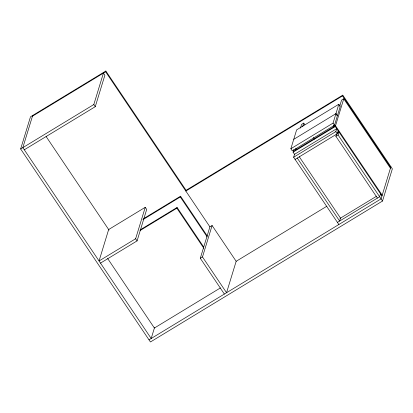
<?xml version="1.0" encoding="UTF-8"?>
<svg xmlns="http://www.w3.org/2000/svg" width="413" height="413" viewBox="0 0 413 413"><rect width="100%" height="100%" fill="white"/><g stroke="black" fill="none" stroke-linecap="round" stroke-linejoin="round"><path stroke-width="0.62" d="M342.775 95.14L342.547 95.893L185.84 191.064L186.072 190.305L342.775 95.14L392.35 168.855L382.51 201.038L150.44 341.979L20.65 148.974L30.49 116.791L105.852 71.021L186.387 190.775M32.684 115.459L22.844 147.637L151.189 338.5L154.534 327.571M20.65 148.974L93.818 104.535L103.431 73.106L104.871 75.254L95.264 106.683L24.29 149.785M32.451 116.213L105.625 71.774L105.852 71.021M145.242 207.316L108.66 229.535L99.048 260.964L135.634 238.745L145.242 207.316L146.687 209.463L137.08 240.893L100.493 263.112M140.007 230.583L176.867 208.198L177.1 207.445L203.702 247.01M142.888 219.685L180.3 196.965L180.533 196.211L207.14 235.777M224.362 294.061L200.295 258.275L209.902 226.851L212.101 225.513L236.164 261.3L226.556 292.729L202.489 256.943L212.101 225.513M290.866 148.737L333.059 123.11L335.929 113.725L337.369 115.872L334.504 125.258L292.306 150.884L290.866 148.737L293.731 139.351L335.955 113.637L338.825 104.252L340.266 106.399L337.395 115.785L335.955 113.637M293.757 139.264L296.627 129.878L338.825 104.252M338.872 224.517L293.633 157.239L294.526 154.307L293.085 152.16L293.875 149.563M300.437 128.097L301.562 124.421L303.761 123.084L304.835 124.69M295.507 150.074L296.069 148.231M302.636 126.765L303.761 123.084M333.312 127.111L333.874 125.273M339.687 106.26L341.566 100.127L343.761 98.795L390.445 168.22M293.085 152.16L335.279 126.533L343.761 98.795M293.633 157.239L335.826 131.613L336.724 128.68L294.526 154.307M377.43 198.08L335.877 136.285L336.595 133.941M295.073 159.387L337.271 133.76L338.164 130.828M335.877 136.285L338.071 134.953L338.97 132.021L337.323 133.022M380.518 193.811L379.624 196.743L337.426 222.37M390.905 166.713L381.065 198.89L148.995 339.832M143.672 218.596L180.533 196.211M140.239 229.829L177.1 207.445M293.313 151.406L335.511 125.779L382.195 195.204M200.295 258.275L202.489 256.943M236.169 261.3L326.895 206.201M220.413 287.928L154.395 328.025L107.654 258.517M339.971 218.441L376.682 196.139M342.547 95.893L390.677 167.466M333.059 123.11L334.504 125.258M335.279 126.533L381.963 195.958M335.826 131.613L337.271 133.76M338.071 134.953L382.51 201.038M313.457 137.503L314.536 139.109M299.244 156.723L340.519 218.105L339.625 221.038L297.267 158.055M105.625 71.774L209.902 226.851M180.3 196.965L207.269 237.067M176.867 208.198L203.831 248.296M93.818 104.535L95.264 106.683M135.634 238.745L137.08 240.893M46.117 136.527L109.027 230.087"/></g></svg>
